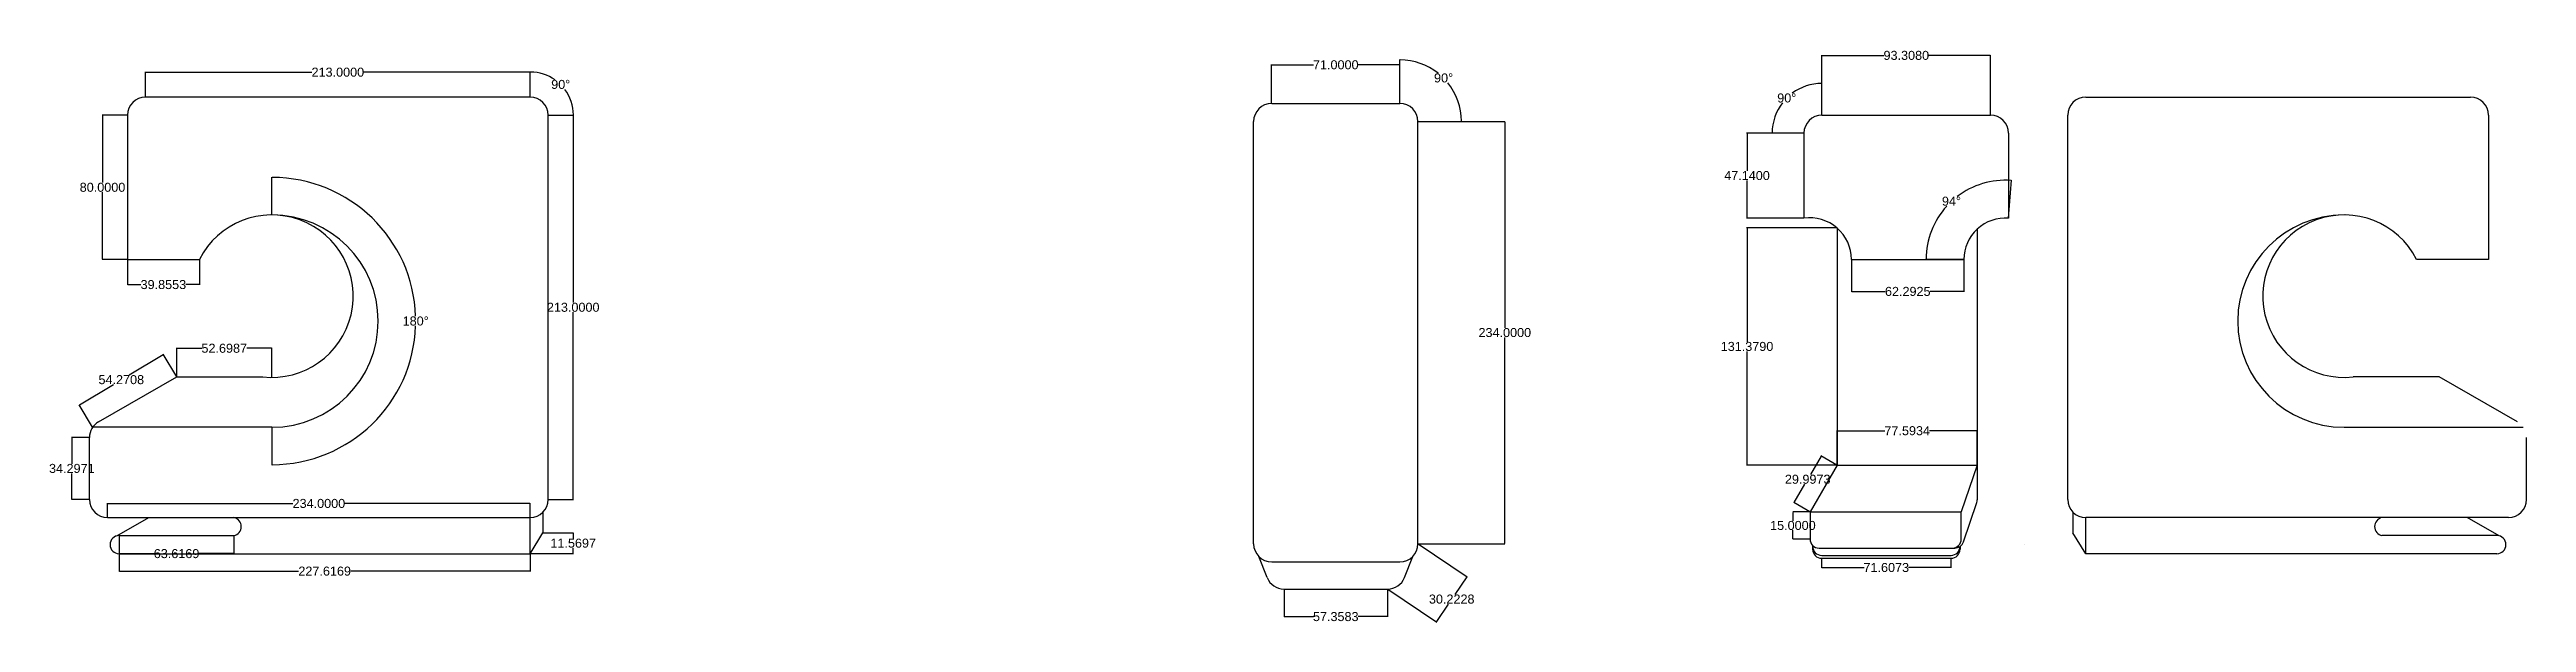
# Model space of a CAD drawing. Header units: millimetres. Extents: x -10 to 1362, y 87 to 404.
import ezdxf

# ---------------------------------------------------------------- set-up
doc = ezdxf.new("R2010")
doc.units = ezdxf.units.MM
doc.header["$MEASUREMENT"] = 0
doc.header["$PDMODE"] = 1
for name, color, linetype in [('cotare', 80, 'Continuous'), ('fata', 131, 'Continuous'), ('front 1', 210, 'Continuous'), ('front 2', 70, 'Continuous'), ('spate', 51, 'Continuous')]:
    doc.layers.add(name, color=color, linetype=linetype)
doc.styles.get("Standard").update_dxf_attribs({"font": 'arial.ttf'})
doc.dimstyles.new('Annotative', dxfattribs={"dimscale": 0, "dimtxt": 5.0005, "dimasz": 0.18, "dimexe": 0.18, "dimexo": 0.0625, "dimgap": 0.09, "dimtad": 0, "dimtih": 1, "dimtoh": 1, "dimdec": 4, "dimzin": 0, "dimdsep": 46, "dimtxsty": 'Standard', "dimcen": 0.09, "dimadec": 0, "dimazin": 0, "dimtfac": 1, "dimtdec": 4, "dimtofl": 0, "dimtmove": 0, "dimatfit": 3, "dimfxl": 1, "dimtolj": 1, "dimtzin": 0, "dimarcsym": 0})

# ---------------------------------------------------------------- blocks, each defined once
blk = doc.blocks.new('*D3')
at = {"layer": 'cotare', "color": 0, "lineweight": -2, "transparency": 16777216}
for p, q in [((43.6, 377.9), (43.6, 391.8)), ((43.8, 391.6), (135.7, 391.6)), ((256.4, 391.6), (164.5, 391.6)), ((256.6, 377.9), (256.6, 391.8))]:
    blk.add_line(p, q, dxfattribs=at)
at = {"layer": 'cotare', "color": 0, "transparency": 16777216}
for points in [[(43.8, 391.6), (43.8, 391.6), (43.6, 391.6)], [(256.4, 391.6), (256.4, 391.6), (256.6, 391.6)]]:
    blk.add_solid(points, dxfattribs=at)
at = {"layer": 'Defpoints', "color": 0, "transparency": 16777216}
for p in [(256.6, 391.6), (43.6, 377.8), (256.6, 377.8)]:
    blk.add_point(p, dxfattribs=at)
at = {"layer": 'cotare', "color": 0, "transparency": 16777216, "insert": (150.1, 391.6), "char_height": 5, "attachment_point": 5}
blk.add_mtext('\\A1;213.0000', dxfattribs=at)
blk = doc.blocks.new('*D4')
at = {"layer": 'cotare', "color": 0, "lineweight": -2, "transparency": 16777216}
for p, q in [((256.6, 377.9), (256.6, 391.9)), ((266.7, 367.8), (280.7, 367.8))]:
    blk.add_line(p, q, dxfattribs=at)
for start, end in [(54.8338, 89.5693), (0.4307, 36.6359)]:
    blk.add_arc((256.6, 367.8), 23.9, start, end, dxfattribs=at)
at = {"layer": 'cotare', "color": 0, "transparency": 16777216}
for points in [[(256.8, 391.7), (256.8, 391.8), (256.6, 391.8)], [(280.6, 368), (280.5, 368), (280.5, 367.8)]]:
    blk.add_solid(points, dxfattribs=at)
at = {"layer": 'Defpoints', "color": 0, "transparency": 16777216}
for p in [(256.6, 377.8), (277.3, 379.8), (256.6, 367.8), (266.6, 367.8)]:
    blk.add_point(p, dxfattribs=at)
at = {"layer": 'cotare', "color": 0, "transparency": 16777216, "insert": (273.5, 384.8), "char_height": 5, "attachment_point": 5}
blk.add_mtext('\\A1;90°', dxfattribs=at)
blk = doc.blocks.new('*D5')
at = {"layer": 'cotare', "color": 0, "lineweight": -2, "transparency": 16777216}
for p, q in [((266.7, 367.8), (280.6, 367.8)), ((280.4, 367.6), (280.4, 264)), ((280.4, 155), (280.4, 258.7)), ((266.7, 154.8), (280.6, 154.8))]:
    blk.add_line(p, q, dxfattribs=at)
at = {"layer": 'cotare', "color": 0, "transparency": 16777216}
for points in [[(280.4, 367.6), (280.4, 367.6), (280.4, 367.8)], [(280.4, 155), (280.4, 155), (280.4, 154.8)]]:
    blk.add_solid(points, dxfattribs=at)
at = {"layer": 'Defpoints', "color": 0, "transparency": 16777216}
for p in [(266.6, 367.8), (266.6, 154.8), (280.4, 154.8)]:
    blk.add_point(p, dxfattribs=at)
at = {"layer": 'cotare', "color": 0, "transparency": 16777216, "insert": (280.4, 261.3), "char_height": 5, "attachment_point": 5}
blk.add_mtext('\\A1;213.0000', dxfattribs=at)
blk = doc.blocks.new('*D6')
at = {"layer": 'cotare', "color": 0, "lineweight": -2, "transparency": 16777216}
for p, q in [((22.6, 144.9), (22.6, 152.8)), ((22.8, 152.6), (125.2, 152.6)), ((256.4, 152.6), (154, 152.6)), ((256.6, 144.9), (256.6, 152.8))]:
    blk.add_line(p, q, dxfattribs=at)
at = {"layer": 'cotare', "color": 0, "transparency": 16777216}
for points in [[(22.8, 152.7), (22.8, 152.6), (22.6, 152.6)], [(256.4, 152.7), (256.4, 152.6), (256.6, 152.6)]]:
    blk.add_solid(points, dxfattribs=at)
at = {"layer": 'Defpoints', "color": 0, "transparency": 16777216}
for p in [(256.6, 152.6), (22.6, 144.8), (256.6, 144.8)]:
    blk.add_point(p, dxfattribs=at)
at = {"layer": 'cotare', "color": 0, "transparency": 16777216, "insert": (139.6, 152.6), "char_height": 5, "attachment_point": 5}
blk.add_mtext('\\A1;234.0000', dxfattribs=at)
blk = doc.blocks.new('*D7')
at = {"layer": 'cotare', "color": 0, "lineweight": -2, "transparency": 16777216}
for p, q in [((29, 124.7), (29, 115)), ((256.6, 124.7), (256.6, 115)), ((29.2, 115.1), (128.4, 115.1)), ((256.4, 115.1), (157.2, 115.1))]:
    blk.add_line(p, q, dxfattribs=at)
at = {"layer": 'cotare', "color": 0, "transparency": 16777216}
for points in [[(29.2, 115.2), (29.2, 115.1), (29, 115.1)], [(256.4, 115.2), (256.4, 115.1), (256.6, 115.1)]]:
    blk.add_solid(points, dxfattribs=at)
at = {"layer": 'Defpoints', "color": 0, "transparency": 16777216}
for p in [(29, 124.8), (256.6, 124.8), (256.6, 115.1)]:
    blk.add_point(p, dxfattribs=at)
at = {"layer": 'cotare', "color": 0, "transparency": 16777216, "insert": (142.8, 115.1), "char_height": 5, "attachment_point": 5}
blk.add_mtext('\\A1;227.6169', dxfattribs=at)
blk = doc.blocks.new('*D8')
at = {"layer": 'cotare', "color": 0, "lineweight": -2, "transparency": 16777216}
for p, q in [((256.7, 124.8), (280.5, 124.8)), ((263.7, 136.4), (280.5, 136.4)), ((280.4, 136.2), (280.4, 133.2)), ((280.4, 125), (280.4, 127.9))]:
    blk.add_line(p, q, dxfattribs=at)
at = {"layer": 'cotare', "color": 0, "transparency": 16777216}
for points in [[(280.3, 136.2), (280.4, 136.2), (280.4, 136.4)], [(280.3, 125), (280.4, 125), (280.4, 124.8)]]:
    blk.add_solid(points, dxfattribs=at)
at = {"layer": 'Defpoints', "color": 0, "transparency": 16777216}
for p in [(256.6, 124.8), (263.7, 136.4), (280.4, 136.4)]:
    blk.add_point(p, dxfattribs=at)
at = {"layer": 'cotare', "color": 0, "transparency": 16777216, "insert": (280.4, 130.6), "char_height": 5, "attachment_point": 5}
blk.add_mtext('\\A1;11.5697', dxfattribs=at)
blk = doc.blocks.new('*D9')
at = {"layer": 'cotare', "color": 0, "lineweight": -2, "transparency": 16777216}
for p, q in [((53.3, 235), (34.6, 223.8)), ((60.9, 222.8), (53.4, 235.3)), ((14.3, 194.9), (6.9, 207.3)), ((7.1, 207.3), (25.8, 218.5))]:
    blk.add_line(p, q, dxfattribs=at)
at = {"layer": 'cotare', "color": 0, "transparency": 16777216}
for points in [[(53.3, 235.1), (53.3, 235), (53.5, 235.1)], [(7.1, 207.3), (7.1, 207.2), (7, 207.2)]]:
    blk.add_solid(points, dxfattribs=at)
at = {"layer": 'Defpoints', "color": 0, "transparency": 16777216}
for p in [(53.5, 235.1), (60.9, 222.8), (14.4, 194.8)]:
    blk.add_point(p, dxfattribs=at)
at = {"layer": 'cotare', "color": 0, "transparency": 16777216, "insert": (30.2, 221.2), "char_height": 5, "attachment_point": 5}
blk.add_mtext('\\A1;54.2708', dxfattribs=at)
blk = doc.blocks.new('*D10')
at = {"layer": 'cotare', "color": 0, "lineweight": -2, "transparency": 16777216}
for p, q in [((113.6, 312.6), (113.6, 333.4)), ((113.6, 194.8), (113.6, 173.9))]:
    blk.add_line(p, q, dxfattribs=at)
for start, end in [(1.9034, 89.8704), (270.1296, 358.0966)]:
    blk.add_arc((113.6, 253.7), 79.6, start, end, dxfattribs=at)
at = {"layer": 'cotare', "color": 0, "transparency": 16777216}
for points in [[(113.8, 333.2), (113.8, 333.3), (113.6, 333.2)], [(113.8, 174.1), (113.8, 174.1), (113.6, 174.1)]]:
    blk.add_solid(points, dxfattribs=at)
at = {"layer": 'Defpoints', "color": 0, "transparency": 16777216}
for p in [(113.6, 312.5), (113.6, 253.7), (182.5, 213.9), (113.6, 194.8)]:
    blk.add_point(p, dxfattribs=at)
at = {"layer": 'cotare', "color": 0, "transparency": 16777216, "insert": (193.2, 253.7), "char_height": 5, "attachment_point": 5}
blk.add_mtext('\\A1;180°', dxfattribs=at)
blk = doc.blocks.new('*D11')
at = {"layer": 'cotare', "color": 0, "lineweight": -2, "transparency": 16777216}
for p, q in [((33.5, 367.8), (19.7, 367.8)), ((19.8, 367.6), (19.8, 330.5)), ((19.8, 288), (19.8, 325.2)), ((33.5, 287.8), (19.7, 287.8))]:
    blk.add_line(p, q, dxfattribs=at)
at = {"layer": 'cotare', "color": 0, "transparency": 16777216}
for points in [[(19.8, 367.6), (19.9, 367.6), (19.8, 367.8)], [(19.8, 288), (19.9, 288), (19.8, 287.8)]]:
    blk.add_solid(points, dxfattribs=at)
at = {"layer": 'Defpoints', "color": 0, "transparency": 16777216}
for p in [(33.6, 367.8), (19.8, 287.8), (33.6, 287.8)]:
    blk.add_point(p, dxfattribs=at)
at = {"layer": 'cotare', "color": 0, "transparency": 16777216, "insert": (19.8, 327.8), "char_height": 5, "attachment_point": 5}
blk.add_mtext('\\A1;80.0000', dxfattribs=at)
blk = doc.blocks.new('*D12')
at = {"layer": 'cotare', "color": 0, "lineweight": -2, "transparency": 16777216}
for p, q in [((12.5, 189.1), (2.6, 189.1)), ((2.8, 188.9), (2.8, 174.6)), ((2.8, 155), (2.8, 169.3)), ((12.5, 154.8), (2.6, 154.8))]:
    blk.add_line(p, q, dxfattribs=at)
at = {"layer": 'cotare', "color": 0, "transparency": 16777216}
for points in [[(2.8, 188.9), (2.9, 188.9), (2.8, 189.1)], [(2.8, 155), (2.9, 155), (2.8, 154.8)]]:
    blk.add_solid(points, dxfattribs=at)
at = {"layer": 'Defpoints', "color": 0, "transparency": 16777216}
for p in [(12.6, 189.1), (2.8, 154.8), (12.6, 154.8)]:
    blk.add_point(p, dxfattribs=at)
at = {"layer": 'cotare', "color": 0, "transparency": 16777216, "insert": (2.8, 172), "char_height": 5, "attachment_point": 5}
blk.add_mtext('\\A1;34.2971', dxfattribs=at)
blk = doc.blocks.new('*D13')
at = {"layer": 'cotare', "color": 0, "lineweight": -2, "transparency": 16777216}
for p, q in [((60.9, 222.8), (60.9, 238.8)), ((61.1, 238.6), (74.8, 238.6)), ((113.4, 238.6), (99.7, 238.6)), ((113.6, 222.6), (113.6, 238.8))]:
    blk.add_line(p, q, dxfattribs=at)
at = {"layer": 'cotare', "color": 0, "transparency": 16777216}
for points in [[(61.1, 238.7), (61.1, 238.6), (60.9, 238.6)], [(113.4, 238.7), (113.4, 238.6), (113.6, 238.6)]]:
    blk.add_solid(points, dxfattribs=at)
at = {"layer": 'Defpoints', "color": 0, "transparency": 16777216}
for p in [(113.6, 238.6), (60.9, 222.8), (113.6, 222.5)]:
    blk.add_point(p, dxfattribs=at)
at = {"layer": 'cotare', "color": 0, "transparency": 16777216, "insert": (87.2, 238.6), "char_height": 5, "attachment_point": 5}
blk.add_mtext('\\A1;52.6987', dxfattribs=at)
blk = doc.blocks.new('*D14')
at = {"layer": 'cotare', "color": 0, "lineweight": -2, "transparency": 16777216}
for p, q in [((33.6, 287.8), (33.6, 273.7)), ((73.5, 287.8), (73.5, 273.7)), ((33.8, 273.9), (41.1, 273.9)), ((73.3, 273.9), (65.9, 273.9))]:
    blk.add_line(p, q, dxfattribs=at)
at = {"layer": 'cotare', "color": 0, "transparency": 16777216}
for points in [[(33.8, 273.9), (33.8, 273.8), (33.6, 273.9)], [(73.3, 273.9), (73.3, 273.8), (73.5, 273.9)]]:
    blk.add_solid(points, dxfattribs=at)
at = {"layer": 'Defpoints', "color": 0, "transparency": 16777216}
for p in [(33.6, 287.8), (73.5, 287.8), (73.5, 273.9)]:
    blk.add_point(p, dxfattribs=at)
at = {"layer": 'cotare', "color": 0, "transparency": 16777216, "insert": (53.5, 273.9), "char_height": 5, "attachment_point": 5}
blk.add_mtext('\\A1;39.8553', dxfattribs=at)
blk = doc.blocks.new('*D15')
at = {"layer": 'cotare', "color": 0, "lineweight": -2, "transparency": 16777216}
for p, q in [((29, 134.7), (29, 124.6)), ((29.2, 124.8), (48.4, 124.8)), ((92.4, 124.8), (73.2, 124.8)), ((92.6, 134.7), (92.6, 124.6))]:
    blk.add_line(p, q, dxfattribs=at)
at = {"layer": 'cotare', "color": 0, "transparency": 16777216}
for points in [[(29.2, 124.8), (29.2, 124.8), (29, 124.8)], [(92.4, 124.8), (92.4, 124.8), (92.6, 124.8)]]:
    blk.add_solid(points, dxfattribs=at)
at = {"layer": 'Defpoints', "color": 0, "transparency": 16777216}
for p in [(29, 134.8), (92.6, 134.8), (92.6, 124.8)]:
    blk.add_point(p, dxfattribs=at)
at = {"layer": 'cotare', "color": 0, "transparency": 16777216, "insert": (60.8, 124.8), "char_height": 5, "attachment_point": 5}
blk.add_mtext('\\A1;63.6169', dxfattribs=at)
blk = doc.blocks.new('*D16')
at = {"layer": 'cotare', "color": 0, "lineweight": -2, "transparency": 16777216}
for p, q in [((971.8, 367.9), (971.8, 401.1)), ((972, 400.9), (1006.1, 400.9)), ((1064.9, 400.9), (1030.9, 400.9)), ((1065.1, 367.9), (1065.1, 401.1))]:
    blk.add_line(p, q, dxfattribs=at)
at = {"layer": 'cotare', "color": 0, "transparency": 16777216}
for points in [[(972, 400.9), (972, 400.9), (971.8, 400.9)], [(1064.9, 400.9), (1064.9, 400.9), (1065.1, 400.9)]]:
    blk.add_solid(points, dxfattribs=at)
at = {"layer": 'Defpoints', "color": 0, "transparency": 16777216}
for p in [(1065.1, 400.9), (971.8, 367.8), (1065.1, 367.8)]:
    blk.add_point(p, dxfattribs=at)
at = {"layer": 'cotare', "color": 0, "transparency": 16777216, "insert": (1018.5, 400.9), "char_height": 5, "attachment_point": 5}
blk.add_mtext('\\A1;93.3080', dxfattribs=at)
blk = doc.blocks.new('*D17')
at = {"layer": 'cotare', "color": 0, "lineweight": -2, "transparency": 16777216}
for p, q in [((961.7, 357.8), (930.1, 357.8)), ((930.3, 357.6), (930.3, 336.9)), ((930.3, 310.9), (930.3, 331.6)), ((961.7, 310.7), (930.1, 310.7))]:
    blk.add_line(p, q, dxfattribs=at)
at = {"layer": 'cotare', "color": 0, "transparency": 16777216}
for points in [[(930.3, 357.6), (930.3, 357.6), (930.3, 357.8)], [(930.3, 310.9), (930.3, 310.9), (930.3, 310.7)]]:
    blk.add_solid(points, dxfattribs=at)
at = {"layer": 'Defpoints', "color": 0, "transparency": 16777216}
for p in [(961.8, 357.8), (930.3, 310.7), (961.8, 310.7)]:
    blk.add_point(p, dxfattribs=at)
at = {"layer": 'cotare', "color": 0, "transparency": 16777216, "insert": (930.3, 334.3), "char_height": 5, "attachment_point": 5}
blk.add_mtext('\\A1;47.1400', dxfattribs=at)
blk = doc.blocks.new('*D19')
at = {"layer": 'cotare', "color": 0, "lineweight": -2, "transparency": 16777216}
for p, q in [((980.1, 305.3), (930.1, 305.3)), ((930.3, 305.1), (930.3, 242.2)), ((930.3, 174.1), (930.3, 236.9)), ((980.1, 173.9), (930.1, 173.9))]:
    blk.add_line(p, q, dxfattribs=at)
at = {"layer": 'cotare', "color": 0, "transparency": 16777216}
for points in [[(930.3, 305.1), (930.3, 305.1), (930.3, 305.3)], [(930.3, 174.1), (930.3, 174.1), (930.3, 173.9)]]:
    blk.add_solid(points, dxfattribs=at)
at = {"layer": 'Defpoints', "color": 0, "transparency": 16777216}
for p in [(980.2, 305.3), (930.3, 173.9), (980.2, 173.9)]:
    blk.add_point(p, dxfattribs=at)
at = {"layer": 'cotare', "color": 0, "transparency": 16777216, "insert": (930.3, 239.6), "char_height": 5, "attachment_point": 5}
blk.add_mtext('\\A1;131.3790', dxfattribs=at)
blk = doc.blocks.new('*D20')
at = {"layer": 'cotare', "color": 0, "lineweight": -2, "transparency": 16777216}
for p, q in [((971.8, 367.9), (971.8, 385.6)), ((961.7, 357.8), (944, 357.8))]:
    blk.add_line(p, q, dxfattribs=at)
for start, end in [(90.3739, 126.5895), (142.3174, 179.6261)]:
    blk.add_arc((971.8, 357.8), 27.6, start, end, dxfattribs=at)
at = {"layer": 'cotare', "color": 0, "transparency": 16777216}
for points in [[(971.6, 385.4), (971.6, 385.4), (971.8, 385.4)], [(944.3, 358), (944.2, 358), (944.2, 357.8)]]:
    blk.add_solid(points, dxfattribs=at)
at = {"layer": 'Defpoints', "color": 0, "transparency": 16777216}
for p in [(958, 381.7), (961.8, 357.8), (971.8, 367.8), (971.8, 357.8)]:
    blk.add_point(p, dxfattribs=at)
at = {"layer": 'cotare', "color": 0, "transparency": 16777216, "insert": (952.3, 377.3), "char_height": 5, "attachment_point": 5}
blk.add_mtext('\\A1;90°', dxfattribs=at)
blk = doc.blocks.new('*D21')
at = {"layer": 'cotare', "color": 0, "lineweight": -2, "transparency": 16777216}
for p, q in [((971.3, 178.8), (965.4, 168.6)), ((980.1, 173.9), (971.2, 179)), ((965.1, 147.9), (956.2, 153.1)), ((956.5, 153.1), (962.4, 163.3))]:
    blk.add_line(p, q, dxfattribs=at)
at = {"layer": 'cotare', "color": 0, "transparency": 16777216}
for points in [[(971.3, 178.8), (971.3, 178.8), (971.4, 178.9)], [(956.5, 153.1), (956.5, 153.1), (956.4, 153)]]:
    blk.add_solid(points, dxfattribs=at)
at = {"layer": 'Defpoints', "color": 0, "transparency": 16777216}
for p in [(971.4, 178.9), (980.2, 173.9), (965.2, 147.9)]:
    blk.add_point(p, dxfattribs=at)
at = {"layer": 'cotare', "color": 0, "transparency": 16777216, "insert": (963.9, 166), "char_height": 5, "attachment_point": 5}
blk.add_mtext('\\A1;29.9973', dxfattribs=at)
blk = doc.blocks.new('*D22')
at = {"layer": 'cotare', "color": 0, "lineweight": -2, "transparency": 16777216}
for p, q in [((965.1, 147.9), (955.6, 147.9)), ((955.7, 147.7), (955.7, 143)), ((955.7, 133.1), (955.7, 137.8)), ((965.1, 132.9), (955.6, 132.9))]:
    blk.add_line(p, q, dxfattribs=at)
at = {"layer": 'cotare', "color": 0, "transparency": 16777216}
for points in [[(955.7, 147.7), (955.8, 147.7), (955.7, 147.9)], [(955.7, 133.1), (955.8, 133.1), (955.7, 132.9)]]:
    blk.add_solid(points, dxfattribs=at)
at = {"layer": 'Defpoints', "color": 0, "transparency": 16777216}
for p in [(965.2, 147.9), (955.7, 132.9), (965.2, 132.9)]:
    blk.add_point(p, dxfattribs=at)
at = {"layer": 'cotare', "color": 0, "transparency": 16777216, "insert": (955.7, 140.4), "char_height": 5, "attachment_point": 5}
blk.add_mtext('\\A1;15.0000', dxfattribs=at)
blk = doc.blocks.new('*D23')
at = {"layer": 'cotare', "color": 0, "lineweight": -2, "transparency": 16777216}
for p, q in [((971.6, 122.2), (971.6, 116.9)), ((971.8, 117.1), (995.1, 117.1)), ((1043.1, 117.1), (1019.8, 117.1)), ((1043.2, 122.2), (1043.2, 116.9))]:
    blk.add_line(p, q, dxfattribs=at)
at = {"layer": 'cotare', "color": 0, "transparency": 16777216}
for points in [[(971.8, 117.1), (971.8, 117), (971.6, 117.1)], [(1043.1, 117.1), (1043.1, 117), (1043.2, 117.1)]]:
    blk.add_solid(points, dxfattribs=at)
at = {"layer": 'Defpoints', "color": 0, "transparency": 16777216}
for p in [(971.6, 122.2), (1043.2, 122.2), (1043.2, 117.1)]:
    blk.add_point(p, dxfattribs=at)
at = {"layer": 'cotare', "color": 0, "transparency": 16777216, "insert": (1007.4, 117.1), "char_height": 5, "attachment_point": 5}
blk.add_mtext('\\A1;71.6073', dxfattribs=at)
blk = doc.blocks.new('*D24')
at = {"layer": 'cotare', "color": 0, "lineweight": -2, "transparency": 16777216}
for p, q in [((1075.1, 310.7), (1076.8, 331.8)), ((1050.4, 287.8), (1029.2, 287.8))]:
    blk.add_line(p, q, dxfattribs=at)
for start, end in [(85.7987, 127.4287), (137.6407, 179.7652)]:
    blk.add_arc((1073.3, 287.8), 43.9, start, end, dxfattribs=at)
at = {"layer": 'cotare', "color": 0, "transparency": 16777216}
for points in [[(1076.6, 331.7), (1076.6, 331.6), (1076.7, 331.6)], [(1029.4, 288), (1029.4, 288), (1029.4, 287.8)]]:
    blk.add_solid(points, dxfattribs=at)
at = {"layer": 'Defpoints', "color": 0, "transparency": 16777216}
for p in [(1053.4, 327), (1075.1, 310.7), (1050.4, 287.8), (1073.3, 287.8)]:
    blk.add_point(p, dxfattribs=at)
at = {"layer": 'cotare', "color": 0, "transparency": 16777216, "insert": (1043.5, 320.1), "char_height": 5, "attachment_point": 5}
blk.add_mtext('\\A1;94°', dxfattribs=at)
blk = doc.blocks.new('*D25')
at = {"layer": 'cotare', "color": 0, "lineweight": -2, "transparency": 16777216}
for p, q in [((988.1, 287.8), (988.1, 269.9)), ((1050.4, 287.8), (1050.4, 269.9)), ((988.3, 270.1), (1006.8, 270.1)), ((1050.2, 270.1), (1031.7, 270.1))]:
    blk.add_line(p, q, dxfattribs=at)
at = {"layer": 'cotare', "color": 0, "transparency": 16777216}
for points in [[(988.3, 270.1), (988.3, 270.1), (988.1, 270.1)], [(1050.2, 270.1), (1050.2, 270.1), (1050.4, 270.1)]]:
    blk.add_solid(points, dxfattribs=at)
at = {"layer": 'Defpoints', "color": 0, "transparency": 16777216}
for p in [(988.1, 287.8), (1050.4, 287.8), (1050.4, 270.1)]:
    blk.add_point(p, dxfattribs=at)
at = {"layer": 'cotare', "color": 0, "transparency": 16777216, "insert": (1019.3, 270.1), "char_height": 5, "attachment_point": 5}
blk.add_mtext('\\A1;62.2925', dxfattribs=at)
blk = doc.blocks.new('*D26')
at = {"layer": 'cotare', "color": 0, "lineweight": -2, "transparency": 16777216}
for p, q in [((980.2, 173.9), (980.2, 193.1)), ((980.4, 192.9), (1006.6, 192.9)), ((1057.6, 192.9), (1031.4, 192.9)), ((1057.8, 173.9), (1057.8, 193.1))]:
    blk.add_line(p, q, dxfattribs=at)
at = {"layer": 'cotare', "color": 0, "transparency": 16777216}
for points in [[(980.4, 192.9), (980.4, 192.9), (980.2, 192.9)], [(1057.6, 192.9), (1057.6, 192.9), (1057.8, 192.9)]]:
    blk.add_solid(points, dxfattribs=at)
at = {"layer": 'Defpoints', "color": 0, "transparency": 16777216}
for p in [(1057.8, 192.9), (980.2, 173.9), (1057.8, 173.9)]:
    blk.add_point(p, dxfattribs=at)
at = {"layer": 'cotare', "color": 0, "transparency": 16777216, "insert": (1019, 192.9), "char_height": 5, "attachment_point": 5}
blk.add_mtext('\\A1;77.5934', dxfattribs=at)
blk = doc.blocks.new('*D27')
at = {"layer": 'cotare', "color": 0, "lineweight": -2, "transparency": 16777216}
for p, q in [((667.1, 374.3), (667.1, 395.9)), ((667.3, 395.7), (690.3, 395.7)), ((738, 395.7), (715, 395.7)), ((738.1, 374.3), (738.1, 395.9))]:
    blk.add_line(p, q, dxfattribs=at)
at = {"layer": 'cotare', "color": 0, "transparency": 16777216}
for points in [[(667.3, 395.8), (667.3, 395.7), (667.1, 395.7)], [(738, 395.8), (738, 395.7), (738.1, 395.7)]]:
    blk.add_solid(points, dxfattribs=at)
at = {"layer": 'Defpoints', "color": 0, "transparency": 16777216}
for p in [(738.1, 395.7), (667.1, 374.3), (738.1, 374.3)]:
    blk.add_point(p, dxfattribs=at)
at = {"layer": 'cotare', "color": 0, "transparency": 16777216, "insert": (702.6, 395.7), "char_height": 5, "attachment_point": 5}
blk.add_mtext('\\A1;71.0000', dxfattribs=at)
blk = doc.blocks.new('*D28')
at = {"layer": 'cotare', "color": 0, "lineweight": -2, "transparency": 16777216}
for p, q in [((748.2, 364.3), (796.3, 364.3)), ((796.2, 364.1), (796.2, 249.9)), ((796.2, 130.4), (796.2, 244.6)), ((748.2, 130.3), (796.3, 130.3))]:
    blk.add_line(p, q, dxfattribs=at)
at = {"layer": 'cotare', "color": 0, "transparency": 16777216}
for points in [[(796.1, 364.1), (796.2, 364.1), (796.2, 364.3)], [(796.1, 130.4), (796.2, 130.4), (796.2, 130.3)]]:
    blk.add_solid(points, dxfattribs=at)
at = {"layer": 'Defpoints', "color": 0, "transparency": 16777216}
for p in [(748.1, 364.3), (748.1, 130.3), (796.2, 130.3)]:
    blk.add_point(p, dxfattribs=at)
at = {"layer": 'cotare', "color": 0, "transparency": 16777216, "insert": (796.2, 247.3), "char_height": 5, "attachment_point": 5}
blk.add_mtext('\\A1;234.0000', dxfattribs=at)
blk = doc.blocks.new('*D29')
at = {"layer": 'cotare', "color": 0, "lineweight": -2, "transparency": 16777216}
for p, q in [((738.1, 374.3), (738.1, 398.6)), ((748.2, 364.3), (772.4, 364.3))]:
    blk.add_line(p, q, dxfattribs=at)
for start, end in [(51.6784, 89.6979), (0.3021, 39.0258)]:
    blk.add_arc((738.1, 364.3), 34.1, start, end, dxfattribs=at)
at = {"layer": 'cotare', "color": 0, "transparency": 16777216}
for points in [[(738.3, 398.4), (738.3, 398.4), (738.1, 398.4)], [(772.3, 364.4), (772.2, 364.4), (772.3, 364.3)]]:
    blk.add_solid(points, dxfattribs=at)
at = {"layer": 'Defpoints', "color": 0, "transparency": 16777216}
for p in [(738.1, 374.3), (767.7, 381.3), (738.1, 364.3), (748.1, 364.3)]:
    blk.add_point(p, dxfattribs=at)
at = {"layer": 'cotare', "color": 0, "transparency": 16777216, "insert": (762.3, 388.4), "char_height": 5, "attachment_point": 5}
blk.add_mtext('\\A1;90°', dxfattribs=at)
blk = doc.blocks.new('*D30')
at = {"layer": 'cotare', "color": 0, "lineweight": -2, "transparency": 16777216}
for p, q in [((674, 105.1), (674, 89.7)), ((731.3, 105.1), (731.3, 89.7)), ((674.1, 89.9), (690.2, 89.9)), ((731.1, 89.9), (715, 89.9))]:
    blk.add_line(p, q, dxfattribs=at)
at = {"layer": 'cotare', "color": 0, "transparency": 16777216}
for points in [[(674.1, 90), (674.1, 89.9), (674, 89.9)], [(731.1, 90), (731.1, 89.9), (731.3, 89.9)]]:
    blk.add_solid(points, dxfattribs=at)
at = {"layer": 'Defpoints', "color": 0, "transparency": 16777216}
for p in [(674, 105.1), (731.3, 105.1), (674, 89.9)]:
    blk.add_point(p, dxfattribs=at)
at = {"layer": 'cotare', "color": 0, "transparency": 16777216, "insert": (702.6, 89.9), "char_height": 5, "attachment_point": 5}
blk.add_mtext('\\A1;57.3583', dxfattribs=at)
blk = doc.blocks.new('*D31')
at = {"layer": 'cotare', "color": 0, "lineweight": -2, "transparency": 16777216}
for p, q in [((748.2, 130.2), (775.3, 112)), ((775.1, 112), (768.5, 102.2)), ((731.4, 105.1), (758.5, 86.9)), ((758.5, 87.2), (765, 96.9))]:
    blk.add_line(p, q, dxfattribs=at)
at = {"layer": 'cotare', "color": 0, "transparency": 16777216}
for points in [[(775.1, 112), (775.1, 112), (775.2, 112.1)], [(758.4, 87.2), (758.5, 87.2), (758.4, 87)]]:
    blk.add_solid(points, dxfattribs=at)
at = {"layer": 'Defpoints', "color": 0, "transparency": 16777216}
for p in [(748.1, 130.3), (775.2, 112.1), (731.3, 105.1)]:
    blk.add_point(p, dxfattribs=at)
at = {"layer": 'cotare', "color": 0, "transparency": 16777216, "insert": (766.8, 99.6), "char_height": 5, "attachment_point": 5}
blk.add_mtext('\\A1;30.2228', dxfattribs=at)

msp = doc.modelspace()

# ---------------------------------------------------------------- linework, layer by layer
at = {"layer": 'fata'}
for p, q in [((961.80731, 357.82298), (961.80731, 310.68303)), ((971.80731, 367.82298), (1065.11528, 367.82298)), ((1075.11528, 357.82298), (1075.11528, 310.68303)), ((980.17494, 305.25117), (980.17494, 173.87218)), ((1057.76838, 304.65139), (1057.76838, 173.87218)), ((988.12054, 287.82298), (1050.41307, 287.82298)), ((980.17494, 173.87218), (965.17628, 147.89375)), ((980.17494, 173.87218), (1057.76838, 173.87218)), ((1057.76838, 173.87218), (1048.91655, 147.89375)), ((1057.76838, 173.87218), (1057.76838, 154.70064)), ((1050.07075, 131.28111), (1057.50118, 153.088)), ((965.17628, 147.89375), (1048.91655, 147.89375)), ((965.17628, 147.89375), (965.17628, 132.89375)), ((1048.91655, 132.89375), (1048.91655, 147.89375)), ((966.64075, 129.35822), (966.64075, 127.24031)), ((966.64075, 129.35822), (966.64075, 128.8536)), ((970.17628, 127.89375), (1045.33795, 127.89375)), ((971.64075, 123.8536), (1043.248, 123.8536)), ((1048.248, 130.44113), (1048.248, 130.39605)), ((1048.248, 128.82784), (1048.248, 127.24031)), ((971.64075, 122.24031), (1043.248, 122.24031))]:
    msp.add_line(p, q, dxfattribs=at)
for centre, radius, start, end in [((971.80731, 357.82298), 10, 90, 180), ((1065.11528, 357.82298), 10, 0, 90), ((965.03391, 287.82298), 23.08663, 0, 98.03397795), ((1073.34181, 287.82298), 22.92873, 85.56389525, 180), ((1052.76838, 154.70064), 5, 341.18408735, 0), ((970.17628, 132.89375), 5, 180, 270), ((971.64075, 128.8536), 5, 180, 270), ((971.64075, 127.24031), 5, 180, 270), ((1043.248, 128.8536), 5, 270, 0), ((1043.248, 127.24031), 5, 270, 0), ((1043.91655, 132.89375), 5, 270, 0), ((1045.33795, 132.89375), 5, 270, 341.18408735)]:
    msp.add_arc(centre, radius, start, end, dxfattribs=at)
at = {"layer": 'front 1'}
for p, q in [((256.59528, 377.82298), (43.59528, 377.82298)), ((33.59528, 367.82298), (33.59528, 287.82298)), ((266.59528, 154.82298), (266.59528, 367.82298)), ((33.59528, 287.82298), (73.45061, 287.82298)), ((17.59528, 197.78029), (60.89655, 222.78029)), ((60.89655, 222.78029), (108.49743, 222.78029)), ((113.59528, 194.82298), (14.38088, 194.82298)), ((12.59528, 154.82298), (12.59528, 189.12003)), ((22.59528, 144.82298), (256.59528, 144.82298)), ((27.68424, 134.6367), (45.43647, 144.88595)), ((256.59528, 124.79115), (256.59528, 144.82298)), ((263.66635, 147.75191), (263.66635, 136.3609)), ((23.97834, 129.80707), (23.97834, 129.79115)), ((28.97834, 134.80707), (92.59528, 134.80707)), ((28.97834, 124.79115), (256.59528, 124.79115)), ((256.59528, 124.79115), (263.66635, 136.3609))]:
    msp.add_line(p, q, dxfattribs=at)
for centre, radius, start, end in [((43.59528, 367.82298), 10, 90, 180), ((256.59528, 367.82298), 10, 0, 90), ((113.59528, 267.4906), 45, 263.49525201, 153.13879967), ((113.59528, 253.65679), 58.83381, 270, 90), ((22.59528, 189.12003), 10, 120, 180), ((22.59528, 154.82298), 10, 180, 270), ((256.59528, 154.82298), 10, 270, 0), ((91.52806, 139.81502), 5.12041, 282.03003704, 77.96996296), ((28.97834, 129.80707), 5, 90, 180), ((28.97834, 129.79115), 5, 180, 270)]:
    msp.add_arc(centre, radius, start, end, dxfattribs=at)
for p in [(42.09528, 144.82298), (45.99528, 144.82298), (61.59528, 144.82298), (69.39528, 144.82298), (81.09528, 144.82298), (92.79528, 144.82298), (100.59528, 144.82298), (116.19528, 144.82298), (120.09528, 144.82298), (139.59528, 144.82298), (139.59528, 144.82298), (159.09528, 144.82298), (162.99528, 144.82298), (178.59528, 144.82298), (186.39528, 144.82298), (198.09528, 144.82298), (209.79528, 144.82298), (217.59528, 144.82298), (233.19528, 144.82298), (237.09528, 144.82298)]:
    msp.add_point(p, dxfattribs=at)
at = {"layer": 'front 2'}
for p, q in [((1117.8542, 377.82298), (1330.8542, 377.82298)), ((1107.8542, 154.82298), (1107.8542, 367.82298)), ((1340.8542, 367.82298), (1340.8542, 287.82298)), ((1340.8542, 287.82298), (1300.99887, 287.82298)), ((1313.55293, 222.78029), (1265.95205, 222.78029)), ((1356.8542, 197.78029), (1313.55293, 222.78029)), ((1260.8542, 194.82298), (1360.0686, 194.82298)), ((1361.8542, 154.82298), (1361.8542, 189.12003)), ((1110.78313, 147.75191), (1110.78313, 136.3609)), ((1351.8542, 144.82298), (1117.8542, 144.82298)), ((1117.8542, 124.79115), (1117.8542, 144.82298)), ((1346.76523, 134.6367), (1329.013, 144.88595)), ((1083.84748, 129.80707), (1083.84748, 129.79115)), ((1117.8542, 124.79115), (1110.78313, 136.3609)), ((1345.47114, 124.79115), (1117.8542, 124.79115)), ((1345.47114, 134.80707), (1281.8542, 134.80707))]:
    msp.add_line(p, q, dxfattribs=at)
for centre, radius, start, end in [((1117.8542, 367.82298), 10, 90, 180), ((1330.8542, 367.82298), 10, 0, 90), ((1260.8542, 253.65679), 58.83381, 90, 270), ((1260.8542, 267.4906), 45, 26.86120033, 276.50474799), ((1117.8542, 154.82298), 10, 180, 270), ((1351.8542, 154.82298), 10, 270, 0), ((1282.92142, 139.81502), 5.12041, 102.03003704, 257.96996296), ((1345.47114, 129.80707), 5, 0, 90), ((1345.47114, 129.79115), 5, 270, 0)]:
    msp.add_arc(centre, radius, start, end, dxfattribs=at)
at = {"layer": 'spate'}
for p, q in [((667.13331, 374.25791), (738.13331, 374.25791)), ((657.13331, 130.25791), (657.13331, 364.25791)), ((748.13331, 130.25791), (748.13331, 364.25791)), ((664.64394, 111.499), (660.06224, 123.18684)), ((667.13331, 120.25791), (738.13331, 120.25791)), ((740.62268, 111.499), (745.20437, 123.18684)), ((673.95415, 105.14865), (731.31246, 105.14865))]:
    msp.add_line(p, q, dxfattribs=at)
for centre, start, end in [((667.13331, 364.25791), 90, 180), ((738.13331, 364.25791), 0, 90), ((667.13331, 130.25791), 180, 270), ((738.13331, 130.25791), 270, 0), ((673.95415, 115.14865), 201.40544795, 270), ((731.31246, 115.14865), 270, 338.59455205)]:
    msp.add_arc(centre, 10, start, end, dxfattribs=at)

# ---------------------------------------------------------------- dimensions: what is measured, and where the dimension line sits
at = {"layer": 'cotare'}
for base, p1, p2, picture, middle in [((738.13331, 395.74166), (667.13331, 374.25791), (738.13331, 374.25791), '*D27', (702.63331, 395.74166)), ((1065.11528, 400.90562), (971.80731, 367.82298), (1065.11528, 367.82298), '*D16', (1018.4613, 400.90562)), ((256.59528, 391.58898), (43.59528, 377.82298), (256.59528, 377.82298), '*D3', (150.09528, 391.58898)), ((73.45061, 273.85641), (33.59528, 287.82298), (73.45061, 287.82298), '*D14', (53.52294, 273.85641)), ((1050.41307, 270.10703), (988.12054, 287.82298), (1050.41307, 287.82298), '*D25', (1019.26681, 270.10703)), ((113.59528, 238.63437), (60.89655, 222.78029), (113.59528, 222.4906), '*D13', (87.24591, 238.63437)), ((1057.76838, 192.91061), (980.17494, 173.87218), (1057.76838, 173.87218), '*D26', (1018.97166, 192.91061)), ((256.59528, 152.64419), (22.59528, 144.82298), (256.59528, 144.82298), '*D6', (139.59528, 152.64419)), ((92.59528, 124.79115), (28.97834, 134.80707), (92.59528, 134.80707), '*D15', (60.78681, 124.79115)), ((256.59528, 115.14934), (28.97834, 124.79115), (256.59528, 124.79115), '*D7', (142.78681, 115.14934)), ((1043.248003, 117.074883), (971.64075, 122.240309), (1043.248003, 122.240309), '*D23', (1007.444377, 117.074883)), ((673.95415, 89.92923), (731.31246, 105.14865), (673.95415, 105.14865), '*D30', (702.63331, 89.92923))]:
    dim = msp.add_linear_dim(base=base, p1=p1, p2=p2, dimstyle='Annotative', dxfattribs=at)
    dim.commit()
    dim.dimension.update_dxf_attribs({"geometry": picture, "text_midpoint": middle})
for base, center, p1, p2, picture, middle in [((767.69333, 381.3244), (738.13331, 364.25791), (748.13331, 364.25791), (738.13331, 374.25791), '*D29', (762.26897, 388.39357)), ((277.33312, 379.79598), (256.59528, 367.82298), (266.59528, 367.82298), (256.59528, 377.82298), '*D4', (273.52766, 384.75536)), ((958.01517, 381.71167), (971.80731, 357.82298), (971.80731, 367.82298), (961.80731, 357.82298), '*D20', (952.30228, 377.32801)), ((182.51032, 213.86867), (113.59528, 253.65679), (113.59528, 194.82298), (113.59528, 312.4906), '*D10', (193.17152, 253.65679)), ((1053.36866, 326.95054), (1073.34181, 287.82298), (1075.11528, 310.68303), (1050.41307, 287.82298), '*D24', (1043.50374, 320.06554))]:
    dim = msp.add_angular_dim_3p(base=base, center=center, p1=p1, p2=p2, dimstyle='Annotative', dxfattribs=at)
    dim.commit()
    dim.dimension.update_dxf_attribs({"geometry": picture, "text_midpoint": middle})
for base, p1, p2, picture, middle in [((19.84011, 287.82298), (33.59528, 367.82298), (33.59528, 287.82298), '*D11', (19.84011, 327.82298)), ((280.41888, 154.82298), (266.59528, 367.82298), (266.59528, 154.82298), '*D5', (280.41888, 261.32298)), ((796.15676, 130.25791), (748.13331, 364.25791), (748.13331, 130.25791), '*D28', (796.15676, 247.25791)), ((930.282824, 310.683027), (961.807314, 357.822981), (961.807314, 310.683027), '*D17', (930.282824, 334.253004)), ((930.28282, 173.87218), (980.17494, 305.25117), (980.17494, 173.87218), '*D19', (930.28282, 239.56168)), ((2.828541, 154.822981), (12.595277, 189.120035), (12.595277, 154.822981), '*D12', (2.828541, 171.971508)), ((955.73305, 132.89375), (965.17628, 147.89375), (965.17628, 132.89375), '*D22', (955.73305, 140.39375)), ((280.350063, 136.360897), (256.595277, 124.791153), (263.666345, 136.360897), '*D8', (280.350063, 130.576025))]:
    dim = msp.add_linear_dim(base=base, p1=p1, p2=p2, angle=90, dimstyle='Annotative', dxfattribs=at)
    dim.commit()
    dim.dimension.update_dxf_attribs({"geometry": picture, "text_midpoint": middle})
for p1, p2, distance, picture, middle in [((14.38088, 194.82298), (60.89655, 222.78029), 14.41061, '*D9', (30.21516, 221.15302)), ((965.17628, 147.89375), (980.17494, 173.87218), 10.14702, '*D21', (963.88803, 165.95648)), ((731.31246, 105.14865), (748.13331, 130.25791), -32.55709, '*D31', (766.77152, 99.58324))]:
    dim = msp.add_aligned_dim(p1=p1, p2=p2, distance=distance, dimstyle='Annotative', dxfattribs=at)
    dim.commit()
    dim.dimension.update_dxf_attribs({"geometry": picture, "text_midpoint": middle})

doc.saveas('drawing.dxf')
